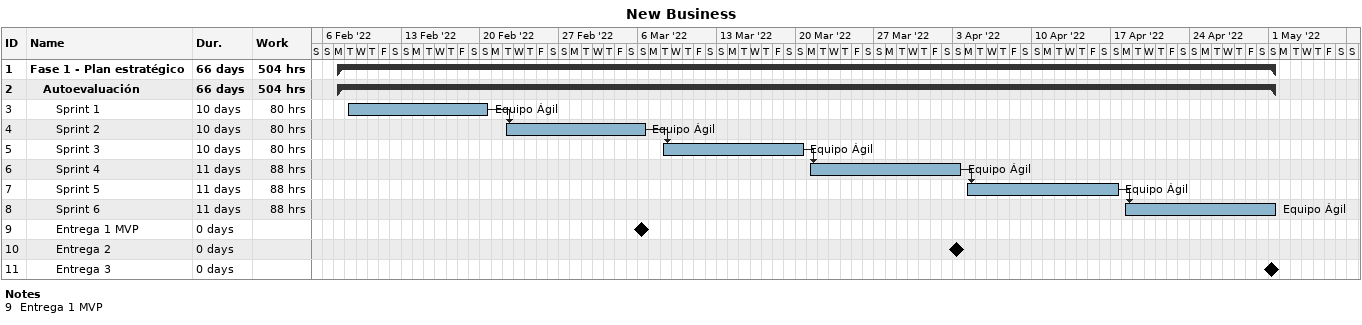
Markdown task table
New Business

| ID | Level | Task | Duration | Start | Finish | Predecessors | Resources | Work (h) |
|---|---|---|---|---|---|---|---|---|
| 1 | 1 | **Fase 1 - Plan estratégico** | 66d | 2022-02-07 | 2022-05-01 |  |  | 504 |
| 2 | 2 | **Autoevaluación** | 66d | 2022-02-07 | 2022-05-01 |  |  | 504 |
| 3 | 3 | Sprint 1 | 10d | 2022-02-08 | 2022-02-20 |  | Equipo Ágil | 80 |
| 4 | 3 | Sprint 2 | 10d | 2022-02-22 | 2022-03-06 | 3 | Equipo Ágil | 80 |
| 5 | 3 | Sprint 3 | 10d | 2022-03-08 | 2022-03-20 | 4 | Equipo Ágil | 80 |
| 6 | 3 | Sprint 4 | 11d | 2022-03-21 | 2022-04-03 | 5 | Equipo Ágil | 88 |
| 7 | 3 | Sprint 5 | 11d | 2022-04-04 | 2022-04-17 | 6 | Equipo Ágil | 88 |
| 8 | 3 | Sprint 6 | 11d | 2022-04-18 | 2022-05-01 | 7 | Equipo Ágil | 88 |
| 9 | 3 | Entrega 1 MVP | 0d | 2022-03-06 | 2022-03-06 |  |  |  |
| 10 | 3 | Entrega 2 | 0d | 2022-04-03 | 2022-04-03 |  |  |  |
| 11 | 3 | Entrega 3 | 0d | 2022-05-01 | 2022-05-01 |  |  |  |

Notes
- 9: Entrega 1 MVP
